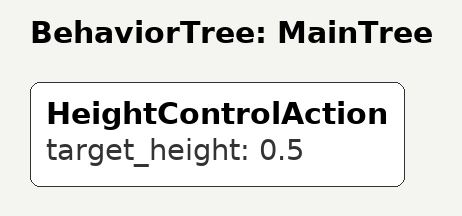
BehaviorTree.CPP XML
<root main_tree_to_execute="MainTree">
  <BehaviorTree ID="MainTree">
    <HeightControlAction target_height="0.5"/>
  </BehaviorTree>
</root>
